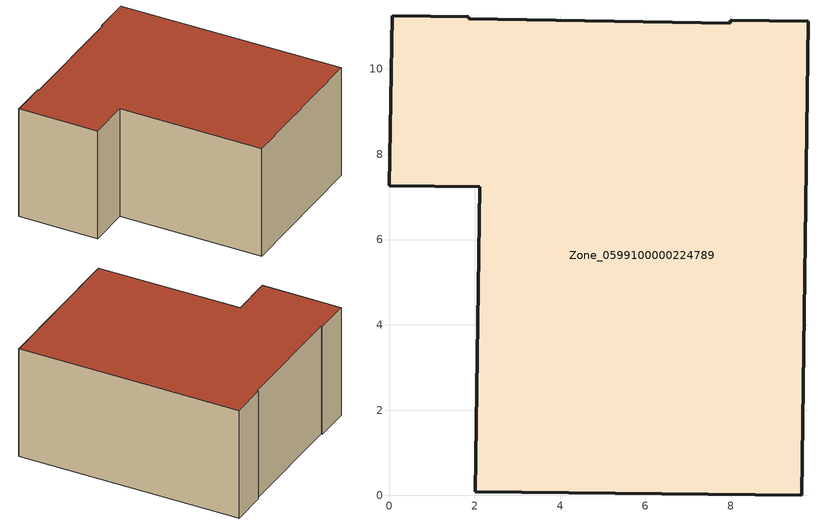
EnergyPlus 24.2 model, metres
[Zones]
Zone_0599100000224789
 floor ground (C_G): 9.81,11.11 9.66,0 2.01,0.09 2.12,7.24 0,7.26 0.07,11.25 1.86,11.22 1.86,11.17 7.98,11.07 7.98,11.14 z0
 wall outside (C_F): 9.66,0 9.81,11.11 7.98,11.14 7.98,11.07 1.86,11.17 1.86,11.22 0.07,11.25 0,7.26 2.12,7.24 2.01,0.09 9.66,0 z0:5.67
 roof outside (C_R): 1.86,11.17 1.86,11.22 0.07,11.25 0,7.26 2.12,7.24 2.01,0.09 9.66,0 9.81,11.11 7.98,11.14 7.98,11.07 z5.67
[BUILDING]
Pand.0599100000224789: North Axis=0; Terrain=City; Loads Convergence Tolerance Value=0.04; Temperature Convergence Tolerance Value=0.4; Solar Distribution=FullExterior; Maximum Number of Warmup Days=25; Minimum Number of Warmup Days=1
[Site:Location]
Rotterdam.The.Hague.AP_ZH_NLD Design_Conditions: Latitude=51.96; Longitude=4.45; Time Zone=1; Elevation=-4.5
[SITE:GROUNDTEMPERATURE:BUILDINGSURFACE]
18, 18, 18, 18, 18, 18, 18, 18, 18, 18, 18, 18
[MATERIAL] Thermal Absorptance=0.9; Solar Absorptance=0.7; Visible Absorptance=0.7
Name | Roughness | Thickness | Conductivity | Density | Specific Heat
G.D.1975-1991 | MediumSmooth | 0.15 | 0.288461 | 540 | 1210
F.D.1975-1991 | Rough | 0.3 | 0.230769 | 1920 | 840
R.D.1975-1991 | MediumRough | 0.2 | 0.153846 | 1500 | 1000
[CONSTRUCTION]
C_G: G.D.1975-1991
C_F: F.D.1975-1991
C_R: R.D.1975-1991
[ZONE]
Zone_0599100000224789: Type=1; Multiplier=1; Ceiling Height=Autocalculate; Volume=Autocalculate; Floor Area=autocalculate; Part of Total Floor Area=Yes
[ZONEINFILTRATION:DESIGNFLOWRATE]
Infil_Zone_0599100000224789: Zone or ZoneList or Space or SpaceList=Zone_0599100000224789; Schedule=AlwaysOn; Design Flow Rate Calculation Method=Flow/Area; Flow Rate per Floor Area=0.0042; Constant Term Coefficient=1; Temperature Term Coefficient=0; Velocity Term Coefficient=0; Velocity Squared Term Coefficient=0
[HVACTEMPLATE:ZONE:IDEALLOADSAIRSYSTEM]
Zone_0599100000224789: Maximum Heating Supply Air Temperature=50; Minimum Cooling Supply Air Temperature=13; Maximum Heating Supply Air Humidity Ratio=0.0156; Minimum Cooling Supply Air Humidity Ratio=0.0077; Heating Limit=NoLimit; Cooling Limit=NoLimit; Dehumidification Control Type=ConstantSensibleHeatRatio; Cooling Sensible Heat Ratio=0.7; Dehumidification Setpoint=60; Humidification Control Type=None; Humidification Setpoint=30; Outdoor Air Method=None; Outdoor Air Flow Rate per Person=0.00944; Outdoor Air Flow Rate per Zone Floor Area=0; Outdoor Air Flow Rate per Zone=0; Demand Controlled Ventilation Type=None; Outdoor Air Economizer Type=NoEconomizer; Heat Recovery Type=None; Sensible Heat Recovery Effectiveness=0.7; Latent Heat Recovery Effectiveness=0.65
[ZONECONTROL:THERMOSTAT]
ThermostatControl_Zone_0599100000224789: Zone or ZoneList=Zone_0599100000224789; Control Type Schedule=DualSetpointControlType; Control 1=Thermostat_Zone_0599100000224789; Temperature Difference Between Cutout And Setpoint=0
[THERMOSTATSETPOINT:DUALSETPOINT]
Thermostat_Zone_0599100000224789: Heating Setpoint Temperature Schedule=HeatingSetpoint_Zone_0599100000224789; Cooling Setpoint Temperature Schedule=CoolingSetpoint_Zone_0599100000224789
[SCHEDULE:COMPACT]
HeatingSetpoint_Zone_0599100000224789: Through: 12/31, For: AllDays, Until: 24:00, 21
CoolingSetpoint_Zone_0599100000224789: Through: 12/31, For: AllDays, Until: 24:00, 24
DualSetpointControlType: Through: 12/31, For: AllDays, Until: 24:00, 4
AlwaysOn: Through: 12/31, For: AllDays, Until: 24:00, 1
